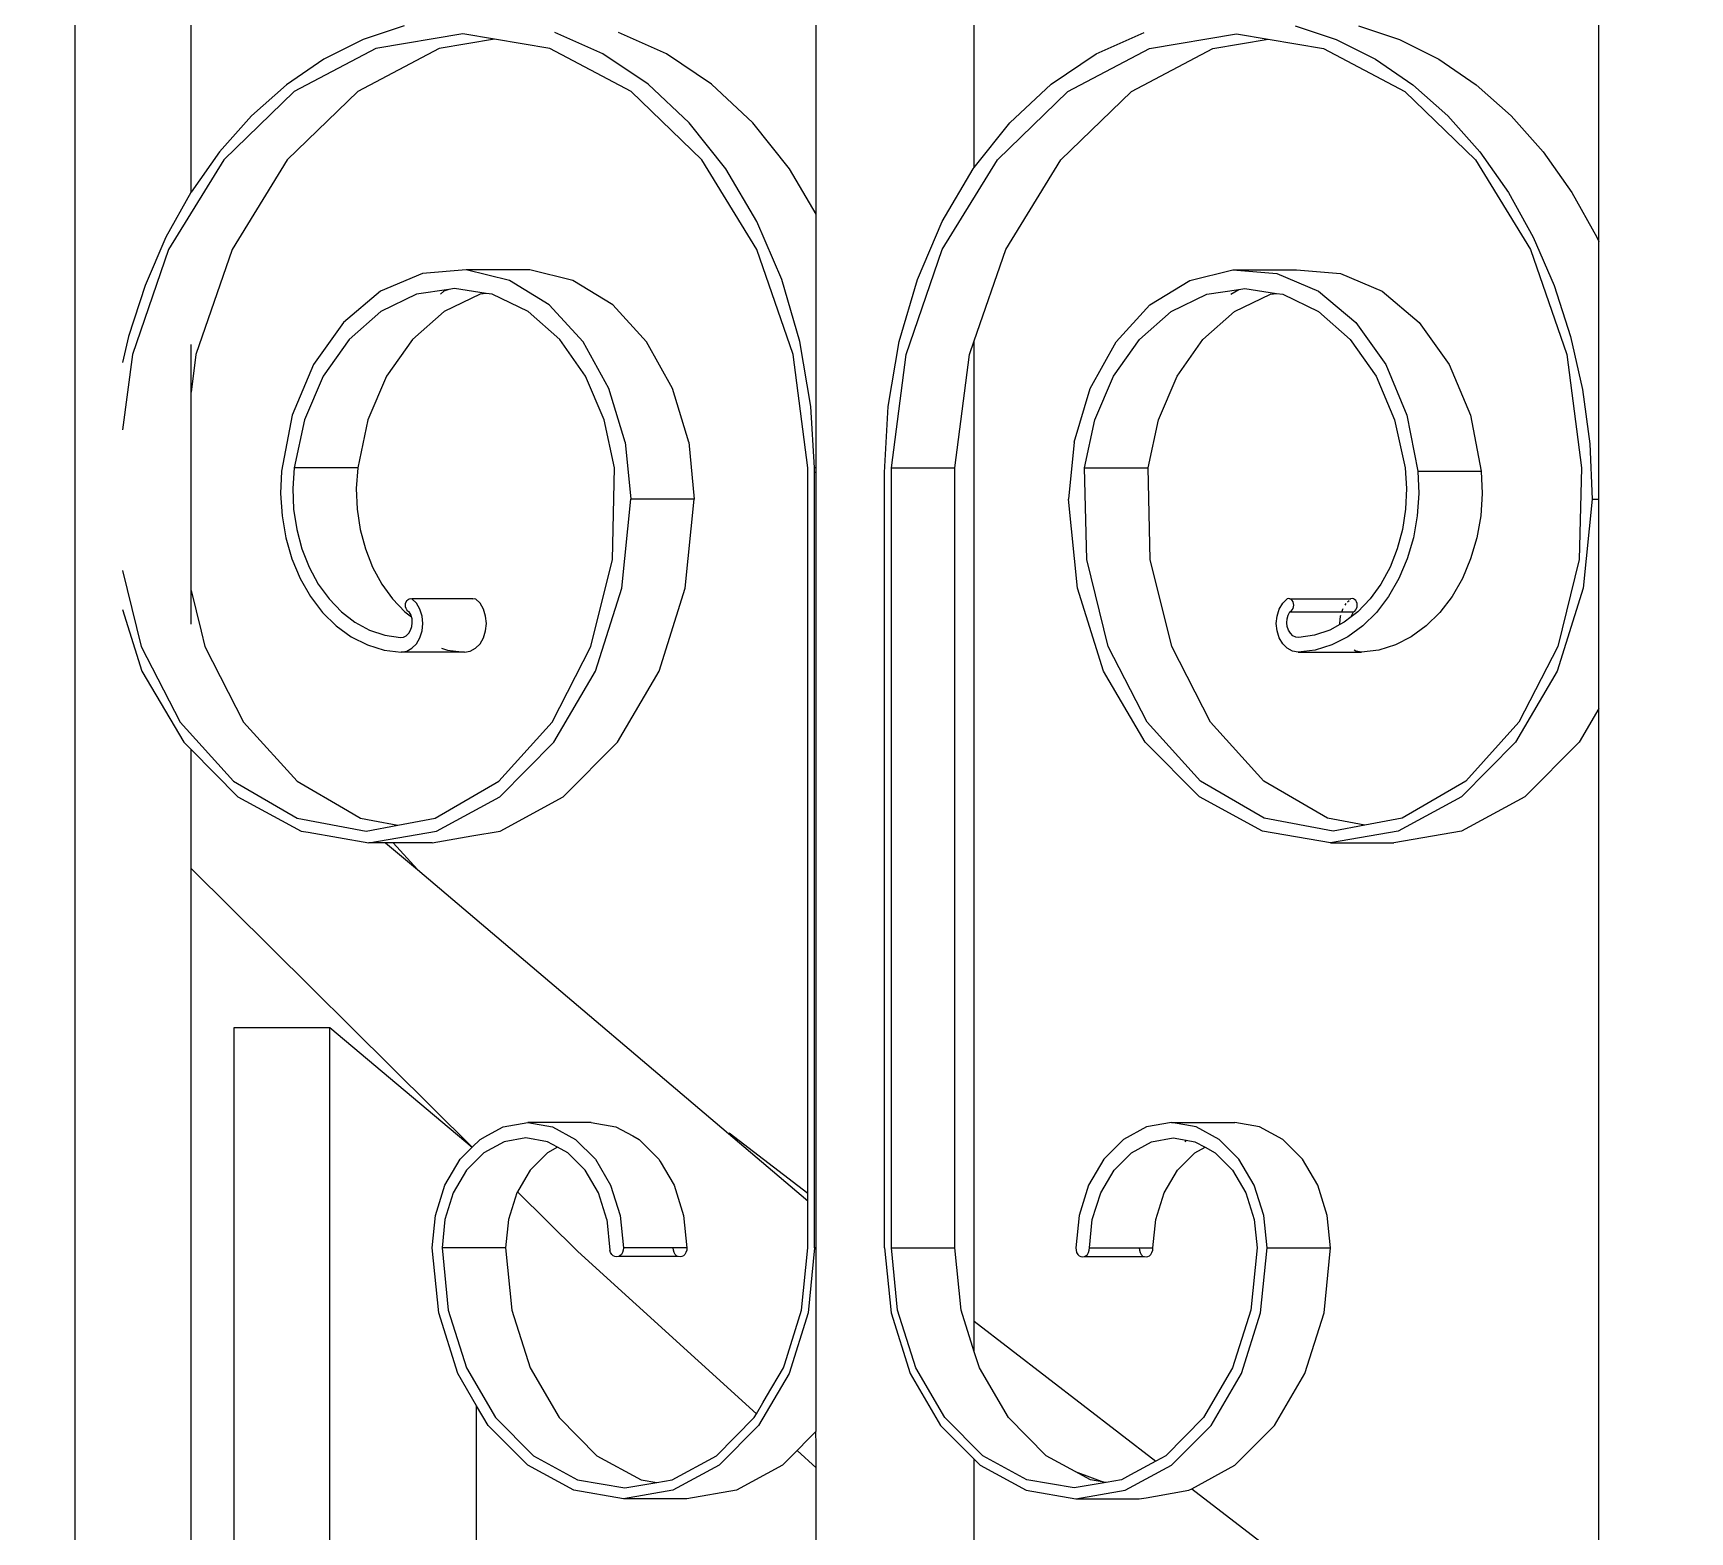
# Model space of a CAD drawing. Header units: millimetres. Extents: x 173236 to 801264, y -94969 to 615039.
# Drawn here: x 549264.1 to 549455.5, y -2712.9 to -2539.9 of the extents above; entities that cross this region are included whole.
import ezdxf

# ---------------------------------------------------------------- set-up
doc = ezdxf.new("R2010")
doc.units = ezdxf.units.MM
doc.header["$MEASUREMENT"] = 0
doc.header["$PDMODE"] = 2
for name, color, linetype in [('VOX-A-ANNO-DIMS', 160, 'Continuous'), ('VOX-A-STAIRS-STEPS', 140, 'Continuous'), ('VOX-A-WALL-PATT', 233, 'Continuous')]:
    doc.layers.add(name, color=color, linetype=linetype)
doc.styles.add('1.5 mm Rotis Annotative', font='', dxfattribs={"height": 1.5})
doc.styles.get('1.5 mm Rotis Annotative').set_extended_font_data('Rotis Sans Serif')
doc.dimstyles.new('1.5 mm Rotis Annotative', dxfattribs={"dimtxt": 1.5, "dimasz": 1, "dimexe": 1.5, "dimexo": 0, "dimgap": 1, "dimtad": 1, "dimdec": 0, "dimrnd": 5, "dimzin": 0, "dimdsep": 46, "dimtxsty": '1.5 mm Rotis Annotative', "dimblk": 'ARCHTICK', "dimcen": 0.09, "dimdle": 1, "dimadec": 0, "dimazin": 0, "dimtfac": 1, "dimtdec": 0, "dimtofl": 0, "dimtmove": 1, "dimatfit": 3, "dimfxl": 2, "dimfxlon": 1, "dimtolj": 1, "dimtzin": 0, "dimarcsym": 0})

# ---------------------------------------------------------------- blocks, each defined once
blk = doc.blocks.new('SS')
at = {"layer": 'VOX-A-WALL-PATT'}
for p, q in [((293198.41, -1796.44), (293198.41, -955.07)), ((293026.63, -1341.35), (293026.63, -1292.66)), ((293114.85, -1338.27), (293114.85, -1295.75)), ((293185.34, -1335.78), (293185.34, -1298.24)), ((293097.03, -1332.99), (293097.03, -1301.02)), ((293049.09, -1318.56), (293044.65, -1320.79)), ((293053.7, -1317.01), (293049.09, -1318.56)), ((293056.25, -1318.56), (293051.81, -1320.79)), ((293060.86, -1317.01), (293056.25, -1318.56)), ((293063.9, -1318.52), (293057.66, -1319.57)), ((293067.48, -1317.92), (293063.9, -1318.52)), ((293070.14, -1319.57), (293063.9, -1318.52)), ((293077.29, -1319.57), (293067.48, -1317.92)), ((293083.29, -1320.17), (293077.87, -1317.77)), ((293131.74, -1320.17), (293137.15, -1317.77)), ((293138.9, -1320.17), (293144.31, -1317.77)), ((293144.89, -1319.57), (293151.13, -1318.52)), ((293151.13, -1318.52), (293154.71, -1317.92)), ((293151.13, -1318.52), (293157.36, -1319.57)), ((293154.71, -1317.92), (293164.52, -1319.57)), ((293161.32, -1317.01), (293165.93, -1318.56)), ((293165.93, -1318.56), (293170.37, -1320.79)), ((293057.66, -1319.57), (293048.48, -1324.41)), ((293079.32, -1324.41), (293070.14, -1319.57)), ((293086.48, -1324.41), (293077.29, -1319.57)), ((293088.37, -1323.59), (293083.29, -1320.17)), ((293126.65, -1323.59), (293131.74, -1320.17)), ((293133.81, -1323.59), (293138.9, -1320.17)), ((293135.71, -1324.41), (293144.89, -1319.57)), ((293157.36, -1319.57), (293166.55, -1324.41)), ((293164.52, -1319.57), (293173.7, -1324.41)), ((293044.65, -1320.79), (293040.43, -1323.67)), ((293051.81, -1320.79), (293047.59, -1323.67)), ((293170.37, -1320.79), (293174.59, -1323.67)), ((293040.43, -1323.67), (293036.49, -1327.17)), ((293047.59, -1323.67), (293043.65, -1327.17)), ((293093.03, -1327.94), (293088.37, -1323.59)), ((293122, -1327.94), (293126.65, -1323.59)), ((293129.16, -1327.94), (293133.81, -1323.59)), ((293174.59, -1323.67), (293178.53, -1327.17)), ((293048.48, -1324.41), (293040.52, -1332.14)), ((293087.27, -1332.14), (293079.32, -1324.41)), ((293094.43, -1332.14), (293086.48, -1324.41)), ((293127.75, -1332.14), (293135.71, -1324.41)), ((293166.55, -1324.41), (293174.5, -1332.14)), ((293173.7, -1324.41), (293181.66, -1332.14)), ((293036.49, -1327.17), (293032.88, -1331.24)), ((293043.65, -1327.17), (293040.04, -1331.24)), ((293097.03, -1332.99), (293093.03, -1327.94)), ((293117.88, -1333.14), (293122, -1327.94)), ((293125.04, -1333.14), (293129.16, -1327.94)), ((293178.53, -1327.17), (293182.14, -1331.24)), ((293032.88, -1331.24), (293029.65, -1335.82)), ((293040.04, -1331.24), (293036.81, -1335.82)), ((293182.14, -1331.24), (293185.34, -1335.78)), ((293040.52, -1332.14), (293034.31, -1342.24)), ((293093.49, -1342.24), (293087.27, -1332.14)), ((293100.64, -1342.24), (293094.43, -1332.14)), ((293097.14, -1333.14), (293097.03, -1332.99)), ((293100.64, -1339.06), (293097.14, -1333.14)), ((293114.85, -1338.27), (293117.88, -1333.14)), ((293121.54, -1342.24), (293127.75, -1332.14)), ((293121.54, -1339.06), (293125.04, -1333.14)), ((293174.5, -1332.14), (293180.71, -1342.24)), ((293181.66, -1332.14), (293187.87, -1342.24)), ((293029.65, -1335.82), (293026.85, -1340.86)), ((293036.81, -1335.82), (293034.01, -1340.86)), ((293185.34, -1335.78), (293185.37, -1335.82)), ((293185.37, -1335.82), (293188.18, -1340.86)), ((293103.44, -1345.6), (293100.64, -1339.06)), ((293114.85, -1366.87), (293114.85, -1338.27)), ((293118.74, -1345.6), (293121.54, -1339.06)), ((293026.85, -1340.86), (293026.63, -1341.35)), ((293034.01, -1340.86), (293031.66, -1346.28)), ((293188.18, -1340.86), (293190.53, -1346.28)), ((293026.63, -1370.39), (293026.63, -1341.35)), ((293034.31, -1342.24), (293030.24, -1354.07)), ((293097.03, -1352.55), (293093.49, -1342.24)), ((293104.72, -1354.07), (293100.64, -1342.24)), ((293117.47, -1354.07), (293121.54, -1342.24)), ((293180.71, -1342.24), (293184.79, -1354.07)), ((293187.87, -1342.24), (293191.94, -1354.07)), ((293060.71, -1344.52), (293055.76, -1344.93)), ((293067.87, -1344.52), (293060.71, -1344.52)), ((293067.87, -1344.52), (293062.92, -1344.93)), ((293072.74, -1345.73), (293067.87, -1344.52)), ((293142.29, -1345.73), (293147.16, -1344.52)), ((293147.16, -1344.52), (293154.32, -1344.52)), ((293149.45, -1345.73), (293154.32, -1344.52)), ((293154.32, -1344.52), (293159.26, -1344.93)), ((293031.66, -1346.28), (293029.8, -1352.03)), ((293055.76, -1344.93), (293051.05, -1346.95)), ((293062.92, -1344.93), (293058.21, -1346.95)), ((293066.53, -1346.63), (293062.95, -1347.18)), ((293067.21, -1346.73), (293066.53, -1346.63)), ((293068.11, -1347.29), (293067.21, -1346.73)), ((293070.8, -1347.29), (293067.21, -1346.73)), ((293077.23, -1348.49), (293072.74, -1345.73)), ((293105.49, -1352.6), (293103.44, -1345.6)), ((293116.69, -1352.6), (293118.74, -1345.6)), ((293137.8, -1348.49), (293142.29, -1345.73)), ((293144.96, -1348.49), (293149.45, -1345.73)), ((293152.07, -1347.18), (293155.65, -1346.63)), ((293155.65, -1346.63), (293156.28, -1346.73)), ((293156.28, -1346.73), (293156.82, -1346.95)), ((293156.28, -1346.73), (293159.92, -1347.29)), ((293159.26, -1344.93), (293163.98, -1346.95)), ((293190.53, -1346.28), (293192.39, -1352.03)), ((293051.05, -1346.95), (293046.87, -1350.45)), ((293058.21, -1346.95), (293054.02, -1350.45)), ((293062.26, -1347.29), (293058.23, -1349.24)), ((293062.95, -1347.18), (293062.26, -1347.29)), ((293063.65, -1347.29), (293062.95, -1347.18)), ((293067.68, -1349.24), (293063.65, -1347.29)), ((293074.84, -1349.24), (293070.8, -1347.29)), ((293081.05, -1352.63), (293077.23, -1348.49)), ((293133.98, -1352.63), (293137.8, -1348.49)), ((293141.13, -1352.63), (293144.96, -1348.49)), ((293147.34, -1349.24), (293151.38, -1347.29)), ((293151.38, -1347.29), (293152.07, -1347.18)), ((293152.07, -1347.18), (293152.76, -1347.29)), ((293152.76, -1347.29), (293156.79, -1349.24)), ((293156.82, -1346.95), (293157.22, -1347.29)), ((293159.92, -1347.29), (293163.95, -1349.24)), ((293163.98, -1346.95), (293168.16, -1350.45)), ((293046.87, -1350.45), (293043.48, -1355.2)), ((293054.02, -1350.45), (293050.64, -1355.2)), ((293058.23, -1349.24), (293054.66, -1352.38)), ((293071.25, -1352.38), (293067.68, -1349.24)), ((293078.41, -1352.38), (293074.84, -1349.24)), ((293143.77, -1352.38), (293147.34, -1349.24)), ((293156.79, -1349.24), (293160.37, -1352.38)), ((293163.95, -1349.24), (293167.53, -1352.38)), ((293168.16, -1350.45), (293171.55, -1355.2)), ((293029.8, -1352.03), (293028.45, -1358.01)), ((293192.39, -1352.03), (293193.05, -1354.97)), ((293030.24, -1354.07), (293028.57, -1366.87)), ((293054.66, -1352.38), (293051.74, -1356.52)), ((293074.17, -1356.52), (293071.25, -1352.38)), ((293081.33, -1356.52), (293078.41, -1352.38)), ((293083.96, -1357.89), (293081.05, -1352.63)), ((293097.03, -1463.08), (293097.03, -1352.55)), ((293097.56, -1354.07), (293097.03, -1352.55)), ((293099.22, -1366.87), (293097.56, -1354.07)), ((293106.38, -1366.87), (293104.72, -1354.07)), ((293106.73, -1359.92), (293105.49, -1352.6)), ((293115.45, -1359.92), (293116.69, -1352.6)), ((293115.8, -1366.87), (293117.47, -1354.07)), ((293131.06, -1357.89), (293133.98, -1352.63)), ((293138.22, -1357.89), (293141.13, -1352.63)), ((293140.85, -1356.52), (293143.77, -1352.38)), ((293160.37, -1352.38), (293163.29, -1356.52)), ((293167.53, -1352.38), (293170.45, -1356.52)), ((293184.79, -1354.07), (293185.34, -1358.32)), ((293185.34, -1358.32), (293185.34, -1352.95)), ((293191.94, -1354.07), (293193.05, -1362.56)), ((293043.48, -1355.2), (293041.1, -1360.91)), ((293050.64, -1355.2), (293048.26, -1360.91)), ((293171.55, -1355.2), (293173.92, -1360.91)), ((293051.74, -1356.52), (293049.64, -1361.44)), ((293076.27, -1361.44), (293074.17, -1356.52)), ((293083.43, -1361.44), (293081.33, -1356.52)), ((293085.79, -1363.94), (293083.96, -1357.89)), ((293129.23, -1363.94), (293131.06, -1357.89)), ((293136.39, -1363.94), (293138.22, -1357.89)), ((293138.75, -1361.44), (293140.85, -1356.52)), ((293163.29, -1356.52), (293165.39, -1361.44)), ((293170.45, -1356.52), (293172.55, -1361.44)), ((293028.45, -1358.01), (293027.63, -1364.16)), ((293185.34, -1371.31), (293185.34, -1358.32)), ((293041.1, -1360.91), (293039.88, -1367.21)), ((293048.26, -1360.91), (293047.04, -1367.21)), ((293049.64, -1361.44), (293048.47, -1366.87)), ((293077.44, -1366.87), (293076.27, -1361.44)), ((293084.6, -1366.87), (293083.43, -1361.44)), ((293107.15, -1367.39), (293106.73, -1359.92)), ((293115.06, -1366.87), (293115.45, -1359.92)), ((293137.59, -1366.87), (293138.75, -1361.44)), ((293165.39, -1361.44), (293166.55, -1366.87)), ((293172.55, -1361.44), (293173.71, -1366.87)), ((293173.92, -1360.91), (293175.15, -1367.21)), ((293027.63, -1364.16), (293027.36, -1370.39)), ((293085.79, -1363.94), (293086.41, -1370.39)), ((293129.23, -1363.94), (293128.61, -1370.39)), ((293136.39, -1363.94), (293135.77, -1370.39)), ((293028.57, -1366.87), (293028.83, -1377.17)), ((293039.88, -1367.21), (293039.78, -1369.74)), ((293047.04, -1367.21), (293039.88, -1367.21)), ((293047.04, -1367.21), (293046.93, -1369.74)), ((293048.47, -1366.87), (293048.32, -1369.19)), ((293077.19, -1377.17), (293077.44, -1366.87)), ((293084.6, -1366.87), (293077.44, -1366.87)), ((293084.34, -1377.17), (293084.6, -1366.87)), ((293106.38, -1366.87), (293099.22, -1366.87)), ((293099.22, -1454.81), (293099.22, -1366.87)), ((293106.38, -1454.81), (293106.38, -1366.87)), ((293114.85, -1366.87), (293115.06, -1366.87)), ((293114.85, -1367.39), (293114.85, -1366.87)), ((293115.03, -1367.39), (293115.06, -1366.87)), ((293115.8, -1448.63), (293115.8, -1366.87)), ((293137.84, -1377.17), (293137.59, -1366.87)), ((293166.55, -1366.87), (293173.71, -1366.87)), ((293166.55, -1366.87), (293166.71, -1369.19)), ((293173.71, -1366.87), (293173.86, -1369.19)), ((293175.15, -1367.21), (293175.25, -1369.74)), ((293107.15, -1454.81), (293107.15, -1367.39)), ((293114.85, -1367.39), (293115.03, -1367.39)), ((293114.85, -1454.81), (293114.85, -1367.39)), ((293115.03, -1454.81), (293115.03, -1367.39)), ((293027.36, -1370.39), (293026.63, -1370.39)), ((293026.63, -1393.99), (293026.63, -1370.39)), ((293027.36, -1370.39), (293028.37, -1380.42)), ((293039.78, -1369.74), (293039.94, -1372.27)), ((293046.93, -1369.74), (293047.1, -1372.27)), ((293048.32, -1369.19), (293048.42, -1371.51)), ((293085.41, -1380.42), (293086.41, -1370.39)), ((293129.62, -1380.42), (293128.61, -1370.39)), ((293128.61, -1370.39), (293135.77, -1370.39)), ((293136.78, -1380.42), (293135.77, -1370.39)), ((293166.71, -1369.19), (293166.61, -1371.51)), ((293173.86, -1369.19), (293173.77, -1371.51)), ((293175.25, -1369.74), (293175.08, -1372.27)), ((293039.94, -1372.27), (293040.37, -1374.74)), ((293047.1, -1372.27), (293047.53, -1374.74)), ((293048.42, -1371.51), (293048.76, -1373.79)), ((293166.61, -1371.51), (293166.26, -1373.79)), ((293173.77, -1371.51), (293173.42, -1373.79)), ((293175.08, -1372.27), (293174.65, -1374.74)), ((293185.34, -1373.47), (293185.34, -1371.31)), ((293040.37, -1374.74), (293041.07, -1377.11)), ((293047.53, -1374.74), (293048.22, -1377.11)), ((293048.76, -1373.79), (293049.34, -1375.99)), ((293166.26, -1373.79), (293165.68, -1375.99)), ((293173.42, -1373.79), (293172.84, -1375.99)), ((293174.65, -1374.74), (293173.96, -1377.11)), ((293185.34, -1379.63), (293185.34, -1373.47)), ((293049.34, -1375.99), (293050.16, -1378.06)), ((293165.68, -1375.99), (293164.87, -1378.06)), ((293172.84, -1375.99), (293172.02, -1378.06)), ((293028.83, -1377.17), (293031.24, -1386.98)), ((293041.07, -1377.11), (293042, -1379.33)), ((293048.22, -1377.11), (293049.16, -1379.33)), ((293050.16, -1378.06), (293051.19, -1379.96)), ((293074.77, -1386.98), (293077.19, -1377.17)), ((293081.93, -1386.98), (293084.34, -1377.17)), ((293140.25, -1386.98), (293137.84, -1377.17)), ((293164.87, -1378.06), (293163.84, -1379.96)), ((293172.02, -1378.06), (293171, -1379.96)), ((293173.96, -1377.11), (293173.02, -1379.33)), ((293193.05, -1378.42), (293190.95, -1386.98)), ((293042, -1379.33), (293043.16, -1381.35)), ((293049.16, -1379.33), (293050.32, -1381.35)), ((293051.19, -1379.96), (293052.41, -1381.64)), ((293163.84, -1379.96), (293162.62, -1381.64)), ((293171, -1379.96), (293169.78, -1381.64)), ((293173.02, -1379.33), (293171.86, -1381.35)), ((293185.34, -1380.67), (293185.34, -1379.63)), ((293028.37, -1380.42), (293031.32, -1389.76)), ((293043.16, -1381.35), (293044.53, -1383.15)), ((293050.32, -1381.35), (293051.68, -1383.15)), ((293052.41, -1381.64), (293053.79, -1383.09)), ((293053.85, -1382.34), (293053.88, -1382.14)), ((293053.88, -1382.14), (293053.94, -1381.96)), ((293053.94, -1381.96), (293054.03, -1381.8)), ((293054.03, -1381.8), (293054.15, -1381.68)), ((293054.15, -1381.68), (293054.29, -1381.61)), ((293054.29, -1381.61), (293054.44, -1381.58)), ((293054.44, -1381.58), (293054.6, -1381.61)), ((293061.44, -1381.61), (293054.6, -1381.61)), ((293054.66, -1381.68), (293054.6, -1381.61)), ((293054.94, -1381.96), (293054.78, -1381.8)), ((293055.23, -1382.34), (293055.12, -1382.14)), ((293061.01, -1382.34), (293061.03, -1382.14)), ((293061.03, -1382.14), (293061.09, -1381.96)), ((293061.09, -1381.96), (293061.19, -1381.8)), ((293061.19, -1381.8), (293061.31, -1381.68)), ((293061.31, -1381.68), (293061.44, -1381.61)), ((293061.44, -1381.61), (293061.6, -1381.58)), ((293061.6, -1381.58), (293061.75, -1381.61)), ((293062.26, -1382.12), (293061.75, -1381.61)), ((293062.65, -1382.79), (293062.26, -1382.12)), ((293082.46, -1389.76), (293085.41, -1380.42)), ((293132.57, -1389.76), (293129.62, -1380.42)), ((293139.73, -1389.76), (293136.78, -1380.42)), ((293152.37, -1382.79), (293152.76, -1382.12)), ((293152.76, -1382.12), (293153.27, -1381.61)), ((293153.42, -1381.58), (293153.27, -1381.61)), ((293153.57, -1381.61), (293153.42, -1381.58)), ((293153.57, -1381.61), (293160.43, -1381.61)), ((293159.53, -1382.79), (293159.92, -1382.12)), ((293159.92, -1382.12), (293160.43, -1381.61)), ((293160.58, -1381.58), (293160.43, -1381.61)), ((293160.73, -1381.61), (293160.58, -1381.58)), ((293160.87, -1381.68), (293160.73, -1381.61)), ((293160.99, -1381.8), (293160.87, -1381.68)), ((293161.09, -1381.96), (293160.99, -1381.8)), ((293161.15, -1382.14), (293161.09, -1381.96)), ((293161.17, -1382.34), (293161.15, -1382.14)), ((293162.62, -1381.64), (293161.23, -1383.09)), ((293169.78, -1381.64), (293168.39, -1383.09)), ((293171.86, -1381.35), (293170.5, -1383.15)), ((293185.34, -1380.67), (293184.21, -1385.26)), ((293185.34, -1384.49), (293185.34, -1380.67)), ((293044.53, -1383.15), (293046.07, -1384.68)), ((293051.68, -1383.15), (293053.23, -1384.68)), ((293053.79, -1383.09), (293054.54, -1383.67)), ((293053.87, -1382.54), (293053.85, -1382.34)), ((293053.93, -1382.72), (293053.87, -1382.54)), ((293054.02, -1382.88), (293053.93, -1382.72)), ((293054.14, -1383.01), (293054.02, -1382.88)), ((293054.28, -1383.09), (293054.14, -1383.01)), ((293061.44, -1383.09), (293054.28, -1383.09)), ((293054.48, -1383.45), (293054.28, -1383.09)), ((293054.54, -1383.67), (293054.48, -1383.45)), ((293054.54, -1383.67), (293055.32, -1384.27)), ((293055.49, -1382.79), (293055.46, -1382.72)), ((293055.56, -1383.01), (293055.49, -1382.79)), ((293055.74, -1383.57), (293055.7, -1383.45)), ((293055.82, -1384.4), (293055.74, -1383.57)), ((293061.03, -1382.54), (293061.01, -1382.34)), ((293061.09, -1382.72), (293061.03, -1382.54)), ((293061.18, -1382.88), (293061.09, -1382.72)), ((293061.3, -1383.01), (293061.18, -1382.88)), ((293061.44, -1383.09), (293061.3, -1383.01)), ((293061.64, -1383.45), (293061.44, -1383.09)), ((293061.76, -1383.87), (293061.64, -1383.45)), ((293061.79, -1384.31), (293061.76, -1383.87)), ((293062.9, -1383.57), (293062.65, -1382.79)), ((293062.98, -1384.4), (293062.9, -1383.57)), ((293152.04, -1384.4), (293152.13, -1383.57)), ((293152.13, -1383.57), (293152.37, -1382.79)), ((293159.2, -1384.4), (293159.28, -1383.57)), ((293159.28, -1383.57), (293159.53, -1382.79)), ((293160.39, -1384.31), (293160.42, -1383.87)), ((293160.42, -1383.87), (293160.48, -1383.67)), ((293161.23, -1383.09), (293160.48, -1383.67)), ((293160.48, -1383.67), (293160.54, -1383.45)), ((293160.54, -1383.45), (293160.74, -1383.09)), ((293160.74, -1383.09), (293160.88, -1383.01)), ((293160.88, -1383.01), (293161, -1382.88)), ((293161, -1382.88), (293161.09, -1382.72)), ((293161.09, -1382.72), (293161.15, -1382.54)), ((293161.15, -1382.54), (293161.17, -1382.34)), ((293168.39, -1383.09), (293166.86, -1384.27)), ((293170.5, -1383.15), (293168.96, -1384.68)), ((293193.05, -1382.84), (293190.87, -1389.76)), ((293046.07, -1384.68), (293047.76, -1385.91)), ((293047.76, -1385.91), (293049.56, -1386.82)), ((293053.23, -1384.68), (293054.91, -1385.91)), ((293054.91, -1385.91), (293056.72, -1386.82)), ((293055.32, -1384.27), (293055.81, -1384.53)), ((293055.81, -1384.53), (293055.82, -1384.4)), ((293055.81, -1384.53), (293056.96, -1385.15)), ((293056.96, -1385.15), (293058.68, -1385.73)), ((293058.68, -1385.73), (293060.45, -1385.98)), ((293060.45, -1385.98), (293060.79, -1385.93)), ((293060.79, -1385.93), (293061.11, -1385.78)), ((293061.11, -1385.78), (293061.38, -1385.51)), ((293061.38, -1385.51), (293061.6, -1385.17)), ((293061.6, -1385.17), (293061.74, -1384.76)), ((293061.74, -1384.76), (293061.79, -1384.31)), ((293062.65, -1386.01), (293062.9, -1385.23)), ((293062.9, -1385.23), (293062.98, -1384.4)), ((293152.13, -1385.23), (293152.04, -1384.4)), ((293152.37, -1386.01), (293152.13, -1385.23)), ((293159.28, -1385.23), (293159.2, -1384.4)), ((293159.53, -1386.01), (293159.28, -1385.23)), ((293160.44, -1384.76), (293160.39, -1384.31)), ((293160.58, -1385.17), (293160.44, -1384.76)), ((293160.8, -1385.51), (293160.58, -1385.17)), ((293161.08, -1385.78), (293160.8, -1385.51)), ((293161.4, -1385.93), (293161.08, -1385.78)), ((293161.74, -1385.98), (293161.4, -1385.93)), ((293163.5, -1385.73), (293161.74, -1385.98)), ((293165.22, -1385.15), (293163.5, -1385.73)), ((293166.86, -1384.27), (293165.22, -1385.15)), ((293167.27, -1385.91), (293165.46, -1386.82)), ((293168.96, -1384.68), (293167.27, -1385.91)), ((293184.21, -1385.26), (293183.79, -1386.98)), ((293031.24, -1386.98), (293035.62, -1395.53)), ((293049.56, -1386.82), (293051.44, -1387.4)), ((293051.44, -1387.4), (293053.37, -1387.62)), ((293053.37, -1387.62), (293054, -1387.51)), ((293060.53, -1387.62), (293053.37, -1387.62)), ((293054, -1387.51), (293054.22, -1387.4)), ((293056.72, -1386.82), (293058.6, -1387.4)), ((293058.6, -1387.4), (293060.53, -1387.62)), ((293060.53, -1387.62), (293061.16, -1387.51)), ((293061.16, -1387.51), (293061.75, -1387.19)), ((293061.75, -1387.19), (293062.26, -1386.68)), ((293062.26, -1386.68), (293062.65, -1386.01)), ((293070.39, -1395.53), (293074.77, -1386.98)), ((293077.55, -1395.53), (293081.93, -1386.98)), ((293144.63, -1395.53), (293140.25, -1386.98)), ((293152.76, -1386.68), (293152.37, -1386.01)), ((293153.27, -1387.19), (293152.76, -1386.68)), ((293153.86, -1387.51), (293153.27, -1387.19)), ((293154.5, -1387.62), (293153.86, -1387.51)), ((293156.42, -1387.4), (293154.5, -1387.62)), ((293154.5, -1387.62), (293161.66, -1387.62)), ((293157.1, -1387.19), (293156.42, -1387.4)), ((293159.92, -1386.68), (293159.53, -1386.01)), ((293160.43, -1387.19), (293159.92, -1386.68)), ((293161.02, -1387.51), (293160.43, -1387.19)), ((293161.66, -1387.62), (293161.02, -1387.51)), ((293163.58, -1387.4), (293161.66, -1387.62)), ((293165.46, -1386.82), (293163.58, -1387.4)), ((293183.79, -1386.98), (293179.41, -1395.53)), ((293190.95, -1386.98), (293186.56, -1395.53)), ((293031.32, -1389.76), (293036.01, -1397.78)), ((293077.77, -1397.78), (293082.46, -1389.76)), ((293137.26, -1397.78), (293132.57, -1389.76)), ((293144.42, -1397.78), (293139.73, -1389.76)), ((293190.87, -1389.76), (293186.17, -1397.78)), ((293026.63, -1393.99), (293028.85, -1397.78)), ((293026.63, -1517.27), (293026.63, -1393.99)), ((293035.62, -1395.53), (293041.63, -1402.17)), ((293064.38, -1402.17), (293070.39, -1395.53)), ((293071.54, -1402.17), (293077.55, -1395.53)), ((293150.64, -1402.17), (293144.63, -1395.53)), ((293179.04, -1395.94), (293173.39, -1402.17)), ((293179.41, -1395.53), (293179.04, -1395.94)), ((293186.56, -1395.53), (293180.55, -1402.17)), ((293028.85, -1397.78), (293034.97, -1403.93)), ((293036.01, -1397.78), (293042.12, -1403.93)), ((293071.65, -1403.93), (293077.77, -1397.78)), ((293143.37, -1403.93), (293137.26, -1397.78)), ((293150.53, -1403.93), (293144.42, -1397.78)), ((293185.34, -1398.62), (293180.06, -1403.93)), ((293186.17, -1397.78), (293185.34, -1398.62)), ((293185.34, -1404.97), (293185.34, -1398.62)), ((293041.63, -1402.17), (293048.81, -1406.37)), ((293057.21, -1406.37), (293064.38, -1402.17)), ((293064.36, -1406.37), (293071.54, -1402.17)), ((293156.21, -1405.42), (293150.64, -1402.17)), ((293173.39, -1402.17), (293167.7, -1405.5)), ((293180.55, -1402.17), (293173.38, -1406.37)), ((293034.97, -1403.93), (293042.09, -1407.8)), ((293042.12, -1403.93), (293049.25, -1407.8)), ((293064.53, -1407.8), (293071.65, -1403.93)), ((293150.5, -1407.8), (293143.37, -1403.93)), ((293157.65, -1407.8), (293150.53, -1403.93)), ((293180.06, -1403.93), (293172.94, -1407.8)), ((293048.81, -1406.37), (293053.01, -1407.14)), ((293053.01, -1407.14), (293057.21, -1406.37)), ((293056.58, -1407.8), (293064.36, -1406.37)), ((293157.82, -1406.37), (293156.21, -1405.42)), ((293162.02, -1407.14), (293157.82, -1406.37)), ((293166.22, -1406.37), (293164.83, -1406.62)), ((293173.38, -1406.37), (293165.6, -1407.8)), ((293167.7, -1405.5), (293166.22, -1406.37)), ((293185.34, -1412.01), (293185.34, -1404.97)), ((293042.09, -1407.8), (293049.73, -1409.12)), ((293049.25, -1407.8), (293056.89, -1409.12)), ((293053.01, -1407.14), (293056.58, -1407.8)), ((293056.89, -1409.12), (293064.53, -1407.8)), ((293153.67, -1408.35), (293150.5, -1407.8)), ((293158.14, -1409.12), (293153.67, -1408.35)), ((293165.3, -1409.12), (293157.65, -1407.8)), ((293164.83, -1406.62), (293162.02, -1407.14)), ((293165.6, -1407.8), (293162.02, -1407.14)), ((293172.14, -1407.94), (293165.3, -1409.12)), ((293172.94, -1407.8), (293172.14, -1407.94)), ((293056.89, -1409.12), (293049.73, -1409.12)), ((293158.14, -1409.12), (293162.56, -1409.12)), ((293162.56, -1409.12), (293159.82, -1412.15)), ((293163.4, -1409.12), (293159.82, -1412.15)), ((293162.56, -1409.12), (293163.4, -1409.12)), ((293163.4, -1409.12), (293165.3, -1409.12)), ((293153.63, -1443.44), (293185.34, -1412.01)), ((293185.34, -1639.43), (293185.34, -1412.01)), ((293159.82, -1412.15), (293115.8, -1449.51)), ((293169.69, -1429.95), (293153.65, -1443.46)), ((293180.48, -1429.95), (293169.69, -1429.95)), ((293169.69, -1642.69), (293169.69, -1429.95)), ((293180.48, -1640.37), (293180.48, -1429.95)), ((293062.26, -1442.57), (293064.86, -1441.15)), ((293064.86, -1441.15), (293067.65, -1440.67)), ((293074.81, -1440.67), (293067.65, -1440.67)), ((293069.42, -1442.57), (293072.02, -1441.15)), ((293072.02, -1441.15), (293074.81, -1440.67)), ((293074.81, -1440.67), (293077.6, -1441.15)), ((293077.6, -1441.15), (293080.2, -1442.57)), ((293124.65, -1441.82), (293115.8, -1448.63)), ((293137.43, -1441.15), (293135.54, -1442.18)), ((293140.22, -1440.67), (293137.43, -1441.15)), ((293140.22, -1440.67), (293147.37, -1440.67)), ((293144.58, -1441.15), (293141.98, -1442.57)), ((293147.37, -1440.67), (293144.58, -1441.15)), ((293150.16, -1441.15), (293147.37, -1440.67)), ((293151.88, -1442.08), (293150.16, -1441.15)), ((293060.03, -1444.81), (293062.26, -1442.57)), ((293067.19, -1444.81), (293069.42, -1442.57)), ((293071.02, -1443.45), (293069.87, -1444.07)), ((293072.15, -1442.84), (293071.02, -1443.45)), ((293072.17, -1444.07), (293071.02, -1443.45)), ((293073.14, -1442.66), (293072.15, -1442.84)), ((293074.6, -1442.41), (293073.14, -1442.66)), ((293073.14, -1442.66), (293073.31, -1442.84)), ((293077.04, -1442.84), (293074.6, -1442.41)), ((293079.32, -1444.07), (293077.04, -1442.84)), ((293080.2, -1442.57), (293082.43, -1444.81)), ((293134.82, -1442.57), (293132.59, -1444.81)), ((293135.54, -1442.18), (293134.82, -1442.57)), ((293141.98, -1442.57), (293139.75, -1444.81)), ((293142.86, -1444.07), (293144.01, -1443.45)), ((293144.01, -1443.45), (293145.14, -1442.84)), ((293144.01, -1443.45), (293145.15, -1444.07)), ((293145.14, -1442.84), (293147.58, -1442.41)), ((293147.58, -1442.41), (293150.03, -1442.84)), ((293150.03, -1442.84), (293152.31, -1444.07)), ((293152.76, -1442.57), (293151.88, -1442.08)), ((293153.63, -1443.44), (293152.76, -1442.57)), ((293153.65, -1443.46), (293153.63, -1443.44)), ((293155, -1444.81), (293153.65, -1443.46)), ((293058.31, -1447.74), (293060.03, -1444.81)), ((293065.47, -1447.74), (293067.19, -1444.81)), ((293069.87, -1444.07), (293067.91, -1446.04)), ((293074.12, -1446.04), (293072.17, -1444.07)), ((293081.28, -1446.04), (293079.32, -1444.07)), ((293082.43, -1444.81), (293084.15, -1447.74)), ((293132.43, -1445.08), (293130.88, -1447.74)), ((293132.59, -1444.81), (293132.43, -1445.08)), ((293139.75, -1444.81), (293138.04, -1447.74)), ((293140.9, -1446.04), (293142.86, -1444.07)), ((293145.15, -1444.07), (293147.11, -1446.04)), ((293152.31, -1444.07), (293154.27, -1446.04)), ((293156.71, -1447.74), (293155, -1444.81)), ((293067.91, -1446.04), (293066.41, -1448.61)), ((293075.63, -1448.61), (293074.12, -1446.04)), ((293082.78, -1448.61), (293081.28, -1446.04)), ((293139.4, -1448.61), (293140.9, -1446.04)), ((293147.11, -1446.04), (293147.58, -1446.85)), ((293147.58, -1446.85), (293148.54, -1448.49)), ((293154.27, -1446.04), (293155.77, -1448.61)), ((293057.24, -1451.15), (293058.31, -1447.74)), ((293064.4, -1451.15), (293065.47, -1447.74)), ((293066.41, -1448.61), (293065.47, -1451.6)), ((293076.57, -1451.6), (293075.63, -1448.61)), ((293083.73, -1451.6), (293082.78, -1448.61)), ((293084.15, -1447.74), (293085.22, -1451.15)), ((293115.8, -1449.51), (293115.8, -1448.63)), ((293130.88, -1447.74), (293129.8, -1451.15)), ((293138.04, -1447.74), (293136.96, -1451.15)), ((293138.45, -1451.6), (293139.4, -1448.61)), ((293141.74, -1455.22), (293148.54, -1448.49)), ((293148.54, -1448.49), (293148.61, -1448.61)), ((293148.61, -1448.61), (293149.56, -1451.6)), ((293155.77, -1448.61), (293156.72, -1451.6)), ((293157.79, -1451.15), (293156.71, -1447.74)), ((293056.87, -1454.81), (293057.24, -1451.15)), ((293064.03, -1454.81), (293064.4, -1451.15)), ((293085.22, -1451.15), (293085.59, -1454.81)), ((293115.8, -1454.81), (293115.8, -1449.51)), ((293129.8, -1451.15), (293129.43, -1454.81)), ((293136.96, -1451.15), (293136.59, -1454.81)), ((293158.15, -1454.81), (293157.79, -1451.15)), ((293065.47, -1451.6), (293065.14, -1454.81)), ((293076.89, -1454.81), (293076.57, -1451.6)), ((293084.05, -1454.81), (293083.73, -1451.6)), ((293138.45, -1451.6), (293138.11, -1455.07)), ((293149.56, -1451.6), (293149.88, -1454.81)), ((293156.72, -1451.6), (293157.04, -1454.81)), ((293064.03, -1454.81), (293056.87, -1454.81)), ((293057.6, -1462.13), (293056.87, -1454.81)), ((293064.76, -1462.13), (293064.03, -1454.81)), ((293065.14, -1454.81), (293065.85, -1461.81)), ((293076.92, -1455.07), (293076.89, -1454.81)), ((293078.43, -1454.81), (293076.89, -1454.81)), ((293077, -1455.32), (293076.92, -1455.07)), ((293078.4, -1455.07), (293078.33, -1455.32)), ((293078.43, -1454.81), (293078.4, -1455.07)), ((293084.05, -1454.81), (293078.43, -1454.81)), ((293084.08, -1455.07), (293084.05, -1454.81)), ((293084.15, -1455.32), (293084.08, -1455.07)), ((293085.56, -1455.07), (293085.49, -1455.32)), ((293085.59, -1454.81), (293085.56, -1455.07)), ((293098.52, -1461.81), (293099.22, -1454.81)), ((293106.38, -1454.81), (293099.22, -1454.81)), ((293105.68, -1461.81), (293106.38, -1454.81)), ((293107.15, -1454.81), (293106.42, -1462.13)), ((293114.85, -1454.81), (293115.03, -1454.81)), ((293114.85, -1475.48), (293114.85, -1454.81)), ((293115.03, -1454.81), (293115.77, -1462.13)), ((293116.5, -1461.81), (293115.8, -1454.81)), ((293129.43, -1454.81), (293129.46, -1455.07)), ((293129.43, -1454.81), (293130.97, -1454.81)), ((293129.46, -1455.07), (293129.54, -1455.32)), ((293130.87, -1455.32), (293130.95, -1455.07)), ((293130.95, -1455.07), (293130.97, -1454.81)), ((293130.97, -1454.81), (293136.59, -1454.81)), ((293136.59, -1454.81), (293136.62, -1455.07)), ((293136.62, -1455.07), (293136.7, -1455.32)), ((293138.03, -1455.32), (293138.11, -1455.07)), ((293149.88, -1454.81), (293149.18, -1461.81)), ((293149.88, -1454.81), (293157.04, -1454.81)), ((293157.04, -1454.81), (293156.34, -1461.81)), ((293157.42, -1462.13), (293158.15, -1454.81)), ((293077.12, -1455.53), (293077, -1455.32)), ((293077.28, -1455.69), (293077.12, -1455.53)), ((293077.46, -1455.79), (293077.28, -1455.69)), ((293077.66, -1455.82), (293077.46, -1455.79)), ((293077.86, -1455.79), (293077.66, -1455.82)), ((293084.62, -1455.79), (293077.86, -1455.79)), ((293078.21, -1455.53), (293078.05, -1455.69)), ((293078.33, -1455.32), (293078.21, -1455.53)), ((293084.28, -1455.53), (293084.15, -1455.32)), ((293084.44, -1455.69), (293084.28, -1455.53)), ((293084.62, -1455.79), (293084.44, -1455.69)), ((293084.82, -1455.82), (293084.62, -1455.79)), ((293085.02, -1455.79), (293084.82, -1455.82)), ((293085.2, -1455.69), (293085.02, -1455.79)), ((293085.36, -1455.53), (293085.2, -1455.69)), ((293085.49, -1455.32), (293085.36, -1455.53)), ((293121.58, -1473.5), (293141.74, -1455.22)), ((293129.54, -1455.32), (293129.66, -1455.53)), ((293129.66, -1455.53), (293129.82, -1455.69)), ((293129.82, -1455.69), (293130, -1455.79)), ((293130, -1455.79), (293130.2, -1455.82)), ((293130.2, -1455.82), (293130.4, -1455.79)), ((293130.4, -1455.79), (293137.16, -1455.79)), ((293130.59, -1455.69), (293130.75, -1455.53)), ((293130.75, -1455.53), (293130.87, -1455.32)), ((293136.7, -1455.32), (293136.82, -1455.53)), ((293136.82, -1455.53), (293136.98, -1455.69)), ((293136.98, -1455.69), (293137.16, -1455.79)), ((293137.16, -1455.79), (293137.36, -1455.82)), ((293137.36, -1455.82), (293137.56, -1455.79)), ((293137.56, -1455.79), (293137.75, -1455.69)), ((293137.75, -1455.69), (293137.91, -1455.53)), ((293137.91, -1455.53), (293138.03, -1455.32)), ((293059.76, -1468.95), (293057.6, -1462.13)), ((293066.92, -1468.95), (293064.76, -1462.13)), ((293065.85, -1461.81), (293067.91, -1468.34)), ((293097.03, -1466.52), (293098.52, -1461.81)), ((293103.62, -1468.34), (293105.68, -1461.81)), ((293106.42, -1462.13), (293104.26, -1468.95)), ((293115.77, -1462.13), (293117.92, -1468.95)), ((293118.41, -1467.86), (293116.5, -1461.81)), ((293149.18, -1461.81), (293147.12, -1468.34)), ((293156.34, -1461.81), (293154.28, -1468.34)), ((293155.27, -1468.95), (293157.42, -1462.13)), ((293097.03, -1463.08), (293076.56, -1478.84)), ((293097.03, -1465.43), (293097.03, -1463.08)), ((293097.03, -1466.52), (293097.03, -1465.43)), ((293096.46, -1468.34), (293097.03, -1466.52)), ((293118.56, -1468.34), (293118.41, -1467.86)), ((293063.18, -1474.81), (293059.76, -1468.95)), ((293070.34, -1474.81), (293066.92, -1468.95)), ((293067.91, -1468.34), (293071.18, -1473.94)), ((293093.18, -1473.94), (293096.46, -1468.34)), ((293100.34, -1473.94), (293103.62, -1468.34)), ((293104.26, -1468.95), (293100.84, -1474.81)), ((293117.92, -1468.95), (293121.35, -1474.81)), ((293120.45, -1471.57), (293118.56, -1468.34)), ((293147.12, -1468.34), (293143.84, -1473.94)), ((293154.28, -1468.34), (293151, -1473.94)), ((293153.14, -1472.6), (293155.27, -1468.95)), ((293120.87, -1472.28), (293120.45, -1471.57)), ((293121.58, -1473.5), (293120.87, -1472.28)), ((293121.84, -1473.94), (293121.58, -1473.5)), ((293151.84, -1474.81), (293153.14, -1472.6)), ((293153.14, -1652.77), (293153.14, -1472.6)), ((293067.65, -1479.31), (293063.18, -1474.81)), ((293074.81, -1479.31), (293070.34, -1474.81)), ((293071.18, -1473.94), (293075.45, -1478.24)), ((293088.91, -1478.24), (293093.18, -1473.94)), ((293096.07, -1478.24), (293100.34, -1473.94)), ((293100.84, -1474.81), (293097.03, -1478.64)), ((293114.85, -1475.48), (293114.88, -1475.51)), ((293114.88, -1475.51), (293114.85, -1475.53)), ((293114.85, -1477.01), (293114.88, -1475.51)), ((293114.88, -1475.51), (293115.71, -1476.34)), ((293121.35, -1474.81), (293125.81, -1479.31)), ((293126.11, -1478.24), (293121.84, -1473.94)), ((293143.84, -1473.94), (293139.57, -1478.24)), ((293151, -1473.94), (293146.73, -1478.24)), ((293147.37, -1479.31), (293151.84, -1474.81)), ((293114.85, -1479.61), (293114.85, -1477.01)), ((293115.71, -1476.34), (293117.01, -1477.65)), ((293072.51, -1481.95), (293067.65, -1479.31)), ((293080.01, -1482.13), (293074.81, -1479.31)), ((293075.45, -1478.24), (293076.56, -1478.84)), ((293076.56, -1478.84), (293079.41, -1480.39)), ((293085.66, -1480), (293088.91, -1478.24)), ((293091.1, -1480.94), (293096.07, -1478.24)), ((293096.37, -1479.31), (293091.17, -1482.13)), ((293097.03, -1478.64), (293096.37, -1479.31)), ((293097.03, -1488.11), (293097.03, -1478.64)), ((293114.85, -1479.61), (293117.01, -1477.65)), ((293117.01, -1477.65), (293118.65, -1479.31)), ((293118.65, -1479.31), (293123.85, -1482.13)), ((293125.81, -1479.31), (293131.01, -1482.13)), ((293131.08, -1480.94), (293126.11, -1478.24)), ((293139.57, -1478.24), (293134.6, -1480.94)), ((293146.73, -1478.24), (293141.76, -1480.94)), ((293142.17, -1482.13), (293147.37, -1479.31)), ((293079.41, -1480.39), (293080.43, -1480.94)), ((293080.43, -1480.94), (293082.18, -1481.24)), ((293082.18, -1481.24), (293082.44, -1481.2)), ((293085.66, -1480), (293082.44, -1481.2)), ((293082.44, -1481.2), (293083.94, -1480.94)), ((293083.94, -1480.94), (293085.66, -1480)), ((293085.76, -1481.86), (293091.1, -1480.94)), ((293114.85, -1713.88), (293114.85, -1479.61)), ((293132.84, -1481.24), (293131.08, -1480.94)), ((293134.6, -1480.94), (293132.84, -1481.24)), ((293141.76, -1480.94), (293136.42, -1481.86)), ((293072.51, -1481.95), (293026.63, -1517.27)), ((293072.85, -1482.13), (293072.51, -1481.95)), ((293076.6, -1482.78), (293072.85, -1482.13)), ((293077.67, -1482.97), (293076.6, -1482.78)), ((293078.43, -1483.1), (293077.67, -1482.97)), ((293085.59, -1483.1), (293080.01, -1482.13)), ((293082.18, -1481.24), (293085.76, -1481.86)), ((293091.17, -1482.13), (293085.59, -1483.1)), ((293123.85, -1482.13), (293129.43, -1483.1)), ((293131.01, -1482.13), (293136.59, -1483.1)), ((293136.42, -1481.86), (293132.84, -1481.24)), ((293136.59, -1483.1), (293142.17, -1482.13)), ((293085.59, -1483.1), (293078.43, -1483.1)), ((293129.43, -1483.1), (293136.59, -1483.1))]:
    blk.add_line(p, q, dxfattribs=at)
blk = doc.blocks.new('_ArchTick')
at = {"color": 0, "linetype": 'ByBlock', "const_width": 0.15}
blk.add_lwpolyline([(-0.5, -0.5), (0.5, 0.5)], dxfattribs=at)
blk = doc.blocks.new('*D661')
at = {"layer": 'Defpoints', "color": 0, "transparency": 16777216}
for p in [(537437.71, -1723.82), (553695.97, -1723.82), (547999.44, -4473.82)]:
    blk.add_point(p, dxfattribs=at)
at = {"layer": 'VOX-A-ANNO-DIMS', "color": 0, "lineweight": -2, "transparency": 16777216}
for p, q in [((537437.71, -4573.82), (537437.71, -1623.82)), ((537637.71, -1723.82), (537287.71, -1723.82)), ((537637.71, -4473.82), (537287.71, -4473.82))]:
    blk.add_line(p, q, dxfattribs=at)
at = {"layer": 'VOX-A-ANNO-DIMS', "color": 0, "lineweight": -2, "transparency": 16777216, "xscale": 100, "yscale": 100, "zscale": 100}
for p, rotation in [((537437.71, -1723.82), 90), ((537437.71, -4473.82), 270)]:
    blk.add_blockref('_ArchTick', p, dxfattribs=dict(at, rotation=rotation))
at = {"layer": 'VOX-A-ANNO-DIMS', "color": 0, "transparency": 16777216, "insert": (537261.51, -3098.82), "char_height": 150, "attachment_point": 5, "rotation": 90, "style": '1.5 mm Rotis Annotative'}
blk.add_mtext('\\A1;2750', dxfattribs=at)
blk = doc.blocks.new('*D665')
at = {"layer": 'Defpoints', "color": 0, "transparency": 16777216}
for p in [(641539.18, 61543.32), (642299.94, 61543.32), (642299.94, 61417.89), (536630.73, -523.82), (560469.09, -523.82), (547516.89, -20473.82)]:
    blk.add_point(p, dxfattribs=at)
at = {"layer": 'VOX-A-ANNO-DIMS', "color": 0, "lineweight": -2, "transparency": 16777216}
for p, q in [((641539.18, 61543.32), (641539.18, 61267.89)), ((642299.94, 61543.32), (642299.94, 61267.89)), ((641439.18, 61417.89), (642399.94, 61417.89)), ((536630.73, -20573.82), (536630.73, -423.82)), ((536830.73, -523.82), (536480.73, -523.82)), ((536830.73, -20473.82), (536480.73, -20473.82))]:
    blk.add_line(p, q, dxfattribs=at)
at = {"layer": 'VOX-A-ANNO-DIMS', "color": 0, "lineweight": -2, "transparency": 16777216, "xscale": 100, "yscale": 100, "zscale": 100}
for p, rotation in [((641539.18, 61417.89), 180), ((536630.73, -523.82), 90), ((536630.73, -20473.82), 270)]:
    blk.add_blockref('_ArchTick', p, dxfattribs=dict(at, rotation=rotation))
blk.add_blockref('_ArchTick', (642299.94, 61417.89), dxfattribs=at)
at = {"layer": 'VOX-A-ANNO-DIMS', "color": 0, "transparency": 16777216, "insert": (641919.56, 61594.09), "char_height": 150, "attachment_point": 5, "style": '1.5 mm Rotis Annotative'}
blk.add_mtext('\\A1;760', dxfattribs=at)
at = {"layer": 'VOX-A-ANNO-DIMS', "color": 0, "transparency": 16777216, "insert": (536454.54, -10498.82), "char_height": 150, "attachment_point": 5, "rotation": 90, "style": '1.5 mm Rotis Annotative'}
blk.add_mtext('\\A1;19950', dxfattribs=at)

msp = doc.modelspace()

# ---------------------------------------------------------------- block references
at = {"layer": 'VOX-A-STAIRS-STEPS', "xscale": -1.024232788984593, "yscale": 1.024232788984593, "zscale": 1.024232788984593}
msp.add_blockref('SS', (849572.41, -1190.1), dxfattribs=at)

# ---------------------------------------------------------------- dimensions: what is measured, and where the dimension line sits
at = {"layer": 'VOX-A-ANNO-DIMS'}
for base, p1, p2, picture, middle in [((536630.73, -523.82), (547516.89, -20473.82), (560469.09, -523.82), '*D665', (536454.54, -10498.82)), ((537437.71, -1723.82), (547999.44, -4473.82), (553695.97, -1723.82), '*D661', (537261.51, -3098.82))]:
    dim = msp.add_linear_dim(base=base, p1=p1, p2=p2, angle=270, dimstyle='1.5 mm Rotis Annotative', dxfattribs=at)
    dim.commit()
    dim.dimension.update_dxf_attribs({"geometry": picture, "text_midpoint": middle})

doc.saveas('drawing.dxf')
